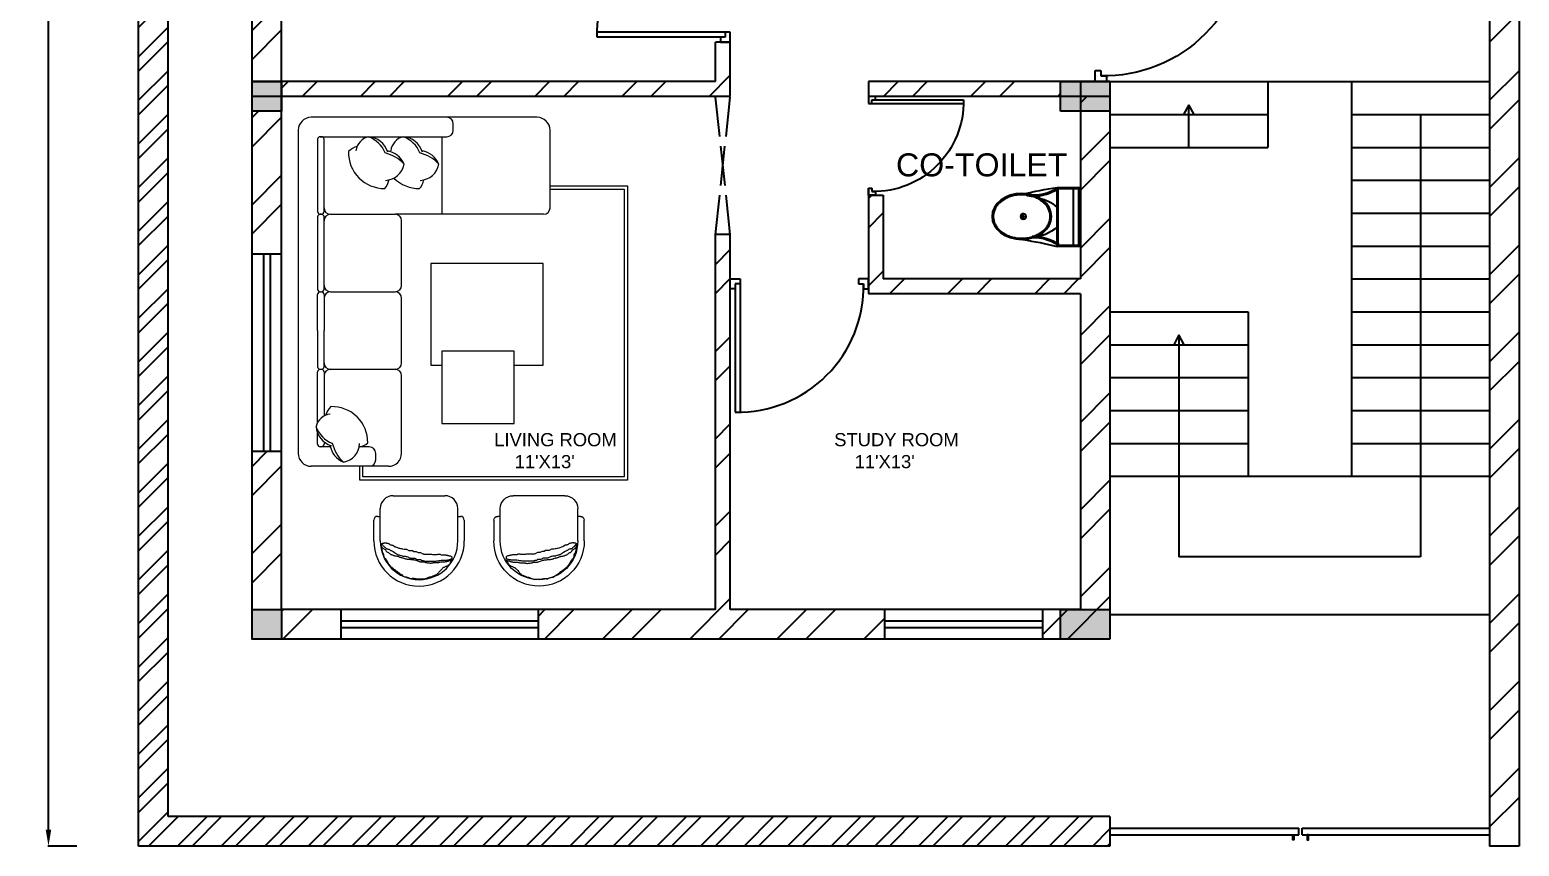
# Model space of a CAD drawing. Header units: inches. Extents: x 5616 to 6069, y 4057 to 4801.
# Drawn here: x 5616.3 to 6069.4, y 4057 to 4305.3 of the extents above; entities that cross this region are included whole.
import ezdxf

# ---------------------------------------------------------------- set-up
doc = ezdxf.new("R2010")
doc.units = ezdxf.units.IN
doc.header["$MEASUREMENT"] = 0
doc.linetypes.add('ACAD_ISO02W100', pattern=[15, 12, -3])
doc.layers.add('ceiling', color=144, linetype='Continuous', lineweight=18)
for name, color, linetype in [('column boundery', 28, 'Continuous'), ('DOOR', 3, 'Continuous'), ('ENTRANCE GATE', 190, 'Continuous'), ('OUTER WALL', 50, 'Continuous'), ('STAIR', 4, 'Continuous'), ('WINDWO', 5, 'Continuous'), ('WLL', 2, 'Continuous')]:
    doc.layers.add(name, color=color, linetype=linetype)
doc.layers.add('components', color=9, linetype='Continuous', plot=False)
doc.styles.get("Standard").update_dxf_attribs({"font": 'arial.ttf'})
doc.dimstyles.get("Standard").update_dxf_attribs({"dimtxt": 6, "dimasz": 5, "dimexe": 0.18, "dimexo": 0.0625, "dimgap": 0.09, "dimtad": 0, "dimtih": 1, "dimtoh": 1, "dimdec": 1, "dimzin": 0, "dimdsep": 46, "dimlunit": 4, "dimtxsty": 'Standard', "dimcen": 0.09, "dimadec": 0, "dimazin": 0, "dimtfac": 1, "dimtdec": 1, "dimtofl": 0, "dimtmove": 0, "dimatfit": 3, "dimfxl": 1, "dimtolj": 1, "dimtzin": 0, "dimarcsym": 0})

# ---------------------------------------------------------------- blocks, each defined once
blk = doc.blocks.new('121')
for p, q in [((72.05, 349.04), (72.05, 346.04)), ((73.55, 349.04), (72.05, 349.04)), ((73.55, 347.54), (73.55, 349.04)), ((72.05, 346.04), (75.05, 346.04)), ((75.05, 347.54), (73.55, 347.54)), ((75.05, 346.04), (75.05, 347.54))]:
    blk.add_line(p, q)
blk = doc.blocks.new('222')
for p, q in [((235.05, 347.54), (235.05, 386.54)), ((236.55, 347.54), (236.55, 386.54))]:
    blk.add_line(p, q)
blk.add_arc((235.8, 348.29), 38.26, 88.8767, 181.1233)
blk = doc.blocks.new('1.2')
at = {"layer": 'DOOR', "yscale": 0.7142857142855983, "zscale": 0.7142857142855983, "rotation": 270}
for name, p, xscale in [('121', (3458.44, 3468.09), 0.7142857142855983), ('222', (3458.44, 3246.59), -0.7142857142855983), ('121', (3458.44, 3335.16), -0.7142857142855983)]:
    blk.add_blockref(name, p, dxfattribs=dict(at, xscale=xscale))
blk = doc.blocks.new('c1')
at = {"layer": 'column boundery'}
for p, q in [((7079.07, 4706.08), (7088.07, 4706.08)), ((7079.07, 4691.08), (7079.07, 4706.08)), ((7088.07, 4706.08), (7088.07, 4691.08)), ((7088.07, 4691.08), (7079.07, 4691.08))]:
    blk.add_line(p, q, dxfattribs=at)
blk = doc.blocks.new('C2')
at = {"layer": 'column boundery'}
h = blk.add_hatch(color=8, dxfattribs=at)
h.dxf.hatch_style = 1
h.paths.add_polyline_path([(6344.25, 4565.29), (6353.25, 4565.29), (6353.25, 4574.29), (6344.25, 4574.29)])
blk.add_lwpolyline([(6344.25, 4574.29), (6353.25, 4574.29), (6353.25, 4565.29), (6344.25, 4565.29)], close=True, dxfattribs=at)
blk = doc.blocks.new('HG')
for p, q in [((34014.5, -5516.49), (34030.22, -5516.49)), ((34009.78, -5522.78), (34010.57, -5522.78)), ((34010.57, -5530.25), (34010.57, -5520.42)), ((34034.15, -5530.25), (34034.15, -5520.42)), ((34034.15, -5522.78), (34034.93, -5522.78)), ((34008.6, -5530.25), (34008.6, -5523.96)), ((34036.11, -5523.96), (34036.11, -5530.25)), ((34010.84, -5531.15), (34010.84, -5531.06)), ((34010.93, -5531.32), (34010.84, -5531.15)), ((34010.84, -5531.32), (34010.93, -5531.15)), ((34010.84, -5531.49), (34010.84, -5531.32)), ((34010.93, -5531.15), (34011.27, -5530.97)), ((34010.93, -5531.15), (34011.1, -5531.32)), ((34010.93, -5531.83), (34010.93, -5531.32)), ((34011.02, -5532.01), (34010.93, -5531.83)), ((34010.93, -5532.18), (34010.93, -5532.09)), ((34011.1, -5532.26), (34010.93, -5532.18)), ((34011.02, -5532.69), (34011.02, -5532.01)), ((34011.1, -5531.32), (34011.27, -5531.4)), ((34011.27, -5532.35), (34011.1, -5532.26)), ((34011.27, -5530.97), (34011.45, -5530.89)), ((34011.27, -5531.4), (34011.36, -5531.58)), ((34011.45, -5532.52), (34011.27, -5532.35)), ((34011.36, -5531.58), (34011.45, -5531.75)), ((34011.45, -5530.89), (34011.62, -5530.89)), ((34011.45, -5531.75), (34011.62, -5531.83)), ((34011.62, -5530.89), (34011.79, -5530.8)), ((34011.62, -5531.83), (34011.7, -5532.01)), ((34011.7, -5532.01), (34011.96, -5532.18)), ((34011.79, -5530.8), (34012.31, -5530.8)), ((34011.96, -5532.18), (34012.13, -5532.35)), ((34012.13, -5532.35), (34012.31, -5532.52)), ((34012.31, -5530.8), (34012.48, -5530.89)), ((34012.48, -5530.89), (34012.65, -5530.89)), ((34012.65, -5530.89), (34012.82, -5530.97)), ((34012.82, -5530.97), (34012.99, -5531.06)), ((34012.99, -5531.06), (34013.17, -5531.06)), ((34013.17, -5531.06), (34013.34, -5531.23)), ((34013.34, -5531.23), (34013.51, -5531.32)), ((34013.51, -5531.32), (34013.68, -5531.4)), ((34013.68, -5531.4), (34013.85, -5531.4)), ((34013.85, -5531.4), (34014.03, -5531.49)), ((34014.03, -5531.49), (34014.2, -5531.49)), ((34014.2, -5531.49), (34014.37, -5531.58)), ((34014.37, -5531.58), (34014.71, -5531.75)), ((34014.71, -5531.75), (34015.07, -5532.09)), ((34015.07, -5532.09), (34015.24, -5532.09)), ((34015.24, -5532.09), (34015.5, -5532.18)), ((34015.5, -5532.18), (34015.84, -5532.26)), ((34015.84, -5532.26), (34016.18, -5532.44)), ((34016.18, -5532.44), (34016.36, -5532.44)), ((34016.36, -5532.44), (34016.7, -5532.52)), ((34011.1, -5532.87), (34011.02, -5532.69)), ((34011.1, -5533.21), (34011.1, -5532.87)), ((34011.19, -5533.38), (34011.1, -5533.21)), ((34011.19, -5533.57), (34011.19, -5533.38)), ((34011.27, -5533.74), (34011.19, -5533.57)), ((34011.27, -5533.91), (34011.27, -5533.74)), ((34011.45, -5534), (34011.27, -5533.91)), ((34011.62, -5532.61), (34011.45, -5532.52)), ((34011.53, -5534.17), (34011.45, -5534)), ((34011.62, -5534.34), (34011.53, -5534.17)), ((34011.79, -5532.78), (34011.62, -5532.61)), ((34011.62, -5534.86), (34011.62, -5534.34)), ((34011.7, -5535.03), (34011.62, -5534.86)), ((34011.79, -5535.2), (34011.7, -5535.03)), ((34011.96, -5532.87), (34011.79, -5532.78)), ((34011.79, -5535.37), (34011.79, -5535.2)), ((34011.96, -5535.46), (34011.79, -5535.37)), ((34012.13, -5532.95), (34011.96, -5532.87)), ((34012.05, -5535.63), (34011.96, -5535.46)), ((34012.22, -5535.72), (34012.05, -5535.63)), ((34012.22, -5533.14), (34012.13, -5532.95)), ((34012.39, -5533.31), (34012.22, -5533.14)), ((34012.31, -5535.89), (34012.22, -5535.72)), ((34012.31, -5532.52), (34012.48, -5532.61)), ((34012.48, -5536.06), (34012.31, -5535.89)), ((34012.48, -5533.48), (34012.39, -5533.31)), ((34012.48, -5532.61), (34012.74, -5532.69)), ((34012.65, -5533.64), (34012.48, -5533.48)), ((34012.56, -5536.23), (34012.48, -5536.06)), ((34012.65, -5536.4), (34012.56, -5536.23)), ((34012.82, -5533.74), (34012.65, -5533.64)), ((34012.74, -5536.58), (34012.65, -5536.4)), ((34012.74, -5532.69), (34012.91, -5532.78)), ((34012.82, -5536.75), (34012.74, -5536.58)), ((34012.99, -5533.81), (34012.82, -5533.74)), ((34012.99, -5536.92), (34012.82, -5536.75)), ((34012.91, -5532.78), (34013.17, -5532.78)), ((34013.17, -5533.91), (34012.99, -5533.81)), ((34013.08, -5537.09), (34012.99, -5536.92)), ((34013.17, -5532.78), (34013.34, -5532.87)), ((34013.34, -5534.08), (34013.17, -5533.91)), ((34013.34, -5532.87), (34013.51, -5532.95)), ((34013.51, -5534.17), (34013.34, -5534.08)), ((34013.51, -5532.95), (34013.68, -5533.14)), ((34013.68, -5534.25), (34013.51, -5534.17)), ((34013.68, -5533.14), (34013.85, -5533.14)), ((34013.85, -5534.43), (34013.68, -5534.25)), ((34013.85, -5533.14), (34014.03, -5533.31)), ((34014.03, -5534.51), (34013.85, -5534.43)), ((34014.03, -5533.31), (34014.45, -5533.48)), ((34014.2, -5534.6), (34014.03, -5534.51)), ((34014.37, -5534.6), (34014.2, -5534.6)), ((34014.54, -5534.68), (34014.37, -5534.6)), ((34014.45, -5533.48), (34014.88, -5533.81)), ((34014.71, -5534.77), (34014.54, -5534.68)), ((34014.88, -5534.77), (34014.71, -5534.77)), ((34014.88, -5533.81), (34015.24, -5534)), ((34015.07, -5534.86), (34014.88, -5534.77)), ((34015.41, -5534.86), (34015.07, -5534.86)), ((34015.24, -5534), (34015.5, -5534.17)), ((34015.67, -5534.94), (34015.41, -5534.86)), ((34015.5, -5534.17), (34015.67, -5534.25)), ((34015.67, -5534.25), (34015.93, -5534.43)), ((34015.84, -5534.94), (34015.67, -5534.94)), ((34016.01, -5535.03), (34015.84, -5534.94)), ((34015.93, -5534.43), (34016.18, -5534.51)), ((34016.18, -5535.11), (34016.01, -5535.03)), ((34016.18, -5534.51), (34016.36, -5534.6)), ((34016.36, -5535.2), (34016.18, -5535.11)), ((34016.36, -5534.6), (34016.53, -5534.6)), ((34016.53, -5535.29), (34016.36, -5535.2)), ((34016.53, -5534.6), (34016.79, -5534.68)), ((34016.7, -5535.29), (34016.53, -5535.29)), ((34016.7, -5532.52), (34016.96, -5532.52)), ((34016.96, -5535.37), (34016.7, -5535.29)), ((34016.79, -5534.68), (34016.96, -5534.68)), ((34016.96, -5532.52), (34017.22, -5532.61)), ((34016.96, -5534.68), (34017.22, -5534.77)), ((34017.22, -5535.37), (34016.96, -5535.37)), ((34017.22, -5532.61), (34017.47, -5532.61)), ((34017.22, -5534.77), (34017.39, -5534.86)), ((34017.39, -5535.46), (34017.22, -5535.37)), ((34017.39, -5534.86), (34018.16, -5534.86)), ((34017.56, -5535.46), (34017.39, -5535.46)), ((34017.47, -5532.61), (34017.82, -5532.78)), ((34017.82, -5535.63), (34017.56, -5535.46)), ((34017.82, -5532.78), (34018.59, -5532.78)), ((34017.99, -5535.72), (34017.82, -5535.63)), ((34018.16, -5535.72), (34017.99, -5535.72)), ((34018.16, -5534.86), (34018.42, -5534.94)), ((34018.33, -5535.8), (34018.16, -5535.72)), ((34018.68, -5535.8), (34018.33, -5535.8)), ((34018.42, -5534.94), (34018.68, -5535.03)), ((34018.59, -5532.78), (34019.28, -5533.14)), ((34018.68, -5535.03), (34018.93, -5535.11)), ((34018.85, -5535.89), (34018.68, -5535.8)), ((34019.79, -5535.89), (34018.85, -5535.89)), ((34018.93, -5535.11), (34019.11, -5535.2)), ((34019.11, -5535.2), (34019.28, -5535.29)), ((34019.28, -5533.14), (34020.41, -5533.14)), ((34019.28, -5535.29), (34019.54, -5535.37)), ((34019.54, -5535.37), (34019.71, -5535.46)), ((34019.71, -5535.46), (34019.88, -5535.54)), ((34019.97, -5535.97), (34019.79, -5535.89)), ((34019.88, -5535.54), (34021.09, -5535.54)), ((34020.75, -5535.97), (34019.97, -5535.97)), ((34020.41, -5533.14), (34020.75, -5533.48)), ((34020.75, -5533.48), (34021.44, -5533.48)), ((34020.92, -5536.06), (34020.75, -5535.97)), ((34021.09, -5536.06), (34020.92, -5536.06)), ((34021.09, -5535.54), (34021.78, -5535.89)), ((34021.27, -5536.15), (34021.09, -5536.06)), ((34021.44, -5536.23), (34021.27, -5536.15)), ((34021.44, -5533.48), (34022.12, -5533.81)), ((34021.95, -5536.4), (34021.44, -5536.23)), ((34021.78, -5535.89), (34022.81, -5535.89)), ((34022.3, -5536.49), (34021.95, -5536.4)), ((34022.12, -5533.81), (34022.81, -5533.81)), ((34022.47, -5536.58), (34022.3, -5536.49)), ((34022.64, -5536.58), (34022.47, -5536.58)), ((34022.81, -5536.66), (34022.64, -5536.58)), ((34022.81, -5533.81), (34023.5, -5534.17)), ((34022.81, -5535.89), (34023.16, -5536.23)), ((34023.24, -5536.66), (34022.81, -5536.66)), ((34023.16, -5536.23), (34023.59, -5536.23)), ((34023.41, -5536.75), (34023.24, -5536.66)), ((34023.93, -5536.75), (34023.41, -5536.75)), ((34023.5, -5534.17), (34023.67, -5534.17)), ((34023.59, -5536.23), (34023.76, -5536.32)), ((34023.67, -5534.17), (34023.84, -5534.25)), ((34023.76, -5536.32), (34023.93, -5536.32)), ((34023.84, -5534.25), (34026.16, -5534.25)), ((34023.93, -5536.32), (34024.1, -5536.4)), ((34024.19, -5536.83), (34023.93, -5536.75)), ((34024.1, -5536.4), (34027.46, -5536.4)), ((34024.45, -5536.92), (34024.19, -5536.83)), ((34024.79, -5536.92), (34024.45, -5536.92)), ((34025.05, -5537.01), (34024.79, -5536.92)), ((34025.56, -5537.01), (34025.05, -5537.01)), ((34025.82, -5537.09), (34025.56, -5537.01)), ((34026.16, -5537.01), (34025.99, -5537.09)), ((34026.16, -5534.25), (34026.43, -5534.34)), ((34026.52, -5537.01), (34026.16, -5537.01)), ((34026.43, -5534.34), (34027.89, -5534.34)), ((34026.69, -5536.92), (34026.52, -5537.01)), ((34028.24, -5536.92), (34026.69, -5536.92)), ((34027.46, -5536.4), (34027.81, -5536.32)), ((34027.81, -5536.32), (34028.32, -5536.32)), ((34027.89, -5534.34), (34028.07, -5534.25)), ((34028.07, -5534.25), (34028.75, -5534.25)), ((34028.41, -5536.83), (34028.24, -5536.92)), ((34028.32, -5536.32), (34028.49, -5536.23)), ((34028.58, -5536.83), (34028.41, -5536.83)), ((34028.49, -5536.23), (34028.67, -5536.23)), ((34028.84, -5536.75), (34028.58, -5536.83)), ((34028.67, -5536.23), (34029.1, -5536.15)), ((34028.75, -5534.25), (34028.92, -5534.34)), ((34029.87, -5536.75), (34028.84, -5536.75)), ((34028.92, -5534.34), (34029.1, -5534.43)), ((34029.1, -5534.43), (34029.27, -5534.43)), ((34029.1, -5536.15), (34029.78, -5536.15)), ((34029.27, -5534.43), (34029.44, -5534.51)), ((34029.44, -5534.51), (34030.47, -5534.51)), ((34029.78, -5536.15), (34030.04, -5536.06)), ((34030.04, -5536.66), (34029.87, -5536.75)), ((34030.04, -5536.06), (34030.9, -5536.06)), ((34030.21, -5536.66), (34030.04, -5536.66)), ((34030.39, -5536.58), (34030.21, -5536.66)), ((34030.73, -5536.58), (34030.39, -5536.58)), ((34030.47, -5534.51), (34030.64, -5534.6)), ((34030.64, -5534.6), (34030.99, -5534.6)), ((34030.9, -5536.49), (34030.73, -5536.58)), ((34030.9, -5536.06), (34031.07, -5535.97)), ((34031.16, -5536.49), (34030.9, -5536.49)), ((34030.99, -5534.6), (34031.16, -5534.68)), ((34031.07, -5535.97), (34031.42, -5535.97)), ((34031.16, -5534.68), (34031.33, -5534.68)), ((34031.33, -5536.4), (34031.16, -5536.49)), ((34031.33, -5534.68), (34031.5, -5534.77)), ((34031.5, -5536.32), (34031.33, -5536.4)), ((34031.42, -5535.97), (34031.59, -5535.89)), ((34031.5, -5534.77), (34031.86, -5534.77)), ((34031.86, -5536.32), (34031.5, -5536.32)), ((34031.59, -5535.89), (34031.76, -5535.89)), ((34031.76, -5535.89), (34031.93, -5535.8)), ((34031.86, -5534.77), (34032.03, -5534.86)), ((34032.03, -5536.23), (34031.86, -5536.32)), ((34031.93, -5536.75), (34031.86, -5536.92)), ((34031.86, -5536.92), (34031.86, -5537.09)), ((34031.93, -5535.8), (34032.11, -5535.72)), ((34032.03, -5536.58), (34031.93, -5536.75)), ((34032.03, -5534.86), (34032.2, -5535.03)), ((34032.2, -5536.15), (34032.03, -5536.23)), ((34032.2, -5536.32), (34032.03, -5536.58)), ((34032.11, -5535.72), (34032.29, -5535.63)), ((34032.2, -5535.03), (34032.37, -5535.11)), ((34032.37, -5536.15), (34032.2, -5536.15)), ((34032.29, -5536.15), (34032.2, -5536.32)), ((34032.29, -5535.63), (34032.37, -5535.63)), ((34032.37, -5535.97), (34032.29, -5536.15)), ((34032.37, -5535.11), (34032.37, -5535.63)), ((34032.37, -5535.63), (34032.46, -5535.8)), ((34032.46, -5535.8), (34032.37, -5535.97)), ((34013.17, -5537.27), (34013.08, -5537.09)), ((34013.25, -5537.44), (34013.17, -5537.27)), ((34013.42, -5537.61), (34013.25, -5537.44)), ((34013.6, -5537.78), (34013.42, -5537.61)), ((34013.68, -5537.95), (34013.6, -5537.78)), ((34013.77, -5538.13), (34013.68, -5537.95)), ((34013.94, -5538.21), (34013.77, -5538.13)), ((34014.03, -5538.38), (34013.94, -5538.21)), ((34014.2, -5538.38), (34014.03, -5538.38)), ((34014.28, -5538.56), (34014.2, -5538.38)), ((34014.45, -5538.64), (34014.28, -5538.56)), ((34014.63, -5538.73), (34014.45, -5538.64)), ((34014.8, -5538.9), (34014.63, -5538.73)), ((34014.97, -5538.99), (34014.8, -5538.9)), ((34015.07, -5539.16), (34014.97, -5538.99)), ((34015.24, -5539.16), (34015.07, -5539.16)), ((34015.31, -5539.33), (34015.24, -5539.16)), ((34015.5, -5539.42), (34015.31, -5539.33)), ((34015.67, -5539.5), (34015.5, -5539.42)), ((34015.75, -5539.67), (34015.67, -5539.5)), ((34015.93, -5539.67), (34015.75, -5539.67)), ((34015.93, -5539.85), (34015.93, -5539.67)), ((34016.1, -5539.93), (34015.93, -5539.85)), ((34016.18, -5540.1), (34016.1, -5539.93)), ((34016.36, -5540.1), (34016.18, -5540.1)), ((34016.53, -5540.28), (34016.36, -5540.1)), ((34016.7, -5540.36), (34016.53, -5540.28)), ((34016.87, -5540.45), (34016.7, -5540.36)), ((34017.04, -5540.53), (34016.87, -5540.45)), ((34017.22, -5540.62), (34017.04, -5540.53)), ((34017.39, -5540.71), (34017.22, -5540.62)), ((34017.47, -5540.88), (34017.39, -5540.71)), ((34017.65, -5541.05), (34017.47, -5540.88)), ((34017.82, -5541.14), (34017.65, -5541.05)), ((34017.99, -5541.22), (34017.82, -5541.14)), ((34018.16, -5541.31), (34017.99, -5541.22)), ((34018.5, -5541.31), (34018.16, -5541.31)), ((34018.68, -5541.39), (34018.5, -5541.31)), ((34018.85, -5541.39), (34018.68, -5541.39)), ((34019.02, -5541.48), (34018.85, -5541.39)), ((34019.19, -5541.48), (34019.02, -5541.48)), ((34019.36, -5541.57), (34019.19, -5541.48)), ((34019.54, -5541.65), (34019.36, -5541.57)), ((34024.87, -5541.57), (34024.7, -5541.65)), ((34025.05, -5541.48), (34024.87, -5541.57)), ((34025.22, -5541.39), (34025.05, -5541.48)), ((34025.39, -5541.39), (34025.22, -5541.39)), ((34025.56, -5541.31), (34025.39, -5541.39)), ((34025.73, -5541.31), (34025.56, -5541.31)), ((34025.99, -5541.22), (34025.73, -5541.31)), ((34025.99, -5537.09), (34025.82, -5537.09)), ((34026.16, -5541.14), (34025.99, -5541.22)), ((34026.35, -5541.05), (34026.16, -5541.14)), ((34026.52, -5540.96), (34026.35, -5541.05)), ((34026.69, -5540.96), (34026.52, -5540.96)), ((34026.86, -5540.88), (34026.69, -5540.96)), ((34027.03, -5540.79), (34026.86, -5540.88)), ((34027.29, -5540.71), (34027.03, -5540.79)), ((34027.46, -5540.62), (34027.29, -5540.71)), ((34027.64, -5540.53), (34027.46, -5540.62)), ((34027.81, -5540.45), (34027.64, -5540.53)), ((34027.89, -5540.28), (34027.81, -5540.45)), ((34028.07, -5540.19), (34027.89, -5540.28)), ((34028.15, -5540.02), (34028.07, -5540.19)), ((34028.32, -5539.93), (34028.15, -5540.02)), ((34028.41, -5539.76), (34028.32, -5539.93)), ((34028.58, -5539.59), (34028.41, -5539.76)), ((34028.84, -5539.24), (34028.58, -5539.59)), ((34029.35, -5538.73), (34028.84, -5539.24)), ((34029.53, -5538.64), (34029.35, -5538.73)), ((34029.61, -5538.47), (34029.53, -5538.64)), ((34029.78, -5538.38), (34029.61, -5538.47)), ((34029.96, -5538.3), (34029.78, -5538.38)), ((34030.13, -5538.21), (34029.96, -5538.3)), ((34030.3, -5538.13), (34030.13, -5538.21)), ((34030.47, -5538.04), (34030.3, -5538.13)), ((34030.73, -5537.95), (34030.47, -5538.04)), ((34030.9, -5537.95), (34030.73, -5537.95)), ((34031.07, -5537.87), (34030.9, -5537.95)), ((34031.16, -5537.7), (34031.07, -5537.87)), ((34031.33, -5537.61), (34031.16, -5537.7)), ((34031.5, -5537.44), (34031.33, -5537.61)), ((34031.69, -5537.35), (34031.5, -5537.44)), ((34031.86, -5537.09), (34031.69, -5537.18)), ((34031.69, -5537.18), (34031.69, -5537.35)), ((34019.71, -5541.74), (34019.54, -5541.65)), ((34020.05, -5541.74), (34019.71, -5541.74)), ((34020.22, -5541.65), (34020.05, -5541.74)), ((34020.92, -5541.65), (34020.22, -5541.65)), ((34021.09, -5541.74), (34020.92, -5541.65)), ((34021.44, -5541.74), (34021.09, -5541.74)), ((34021.61, -5541.83), (34021.44, -5541.74)), ((34022.3, -5541.83), (34021.61, -5541.83)), ((34022.47, -5541.91), (34022.3, -5541.83)), ((34022.81, -5541.91), (34022.47, -5541.91)), ((34022.98, -5541.83), (34022.81, -5541.91)), ((34024.02, -5541.83), (34022.98, -5541.83)), ((34024.19, -5541.74), (34024.02, -5541.83)), ((34024.36, -5541.74), (34024.19, -5541.74)), ((34024.53, -5541.65), (34024.36, -5541.74)), ((34024.7, -5541.65), (34024.53, -5541.65))]:
    blk.add_line(p, q)
for centre, radius, start, end in [((34014.5, -5520.42), 3.93, 90, 180), ((34030.22, -5520.42), 3.93, 0, 90), ((34009.78, -5523.96), 1.18, 90, 180), ((34034.93, -5523.96), 1.18, 0, 90), ((34022.36, -5530.25), 13.76, 180, 0), ((34022.36, -5530.25), 11.79, 180, 360)]:
    blk.add_arc(centre, radius, start, end)
blk = doc.blocks.new('*D72')
at = {"color": 0, "lineweight": -2, "transparency": 16777216}
for p, q in [((5629.67, 4777.01), (5621.82, 4777.01)), ((5622, 4772.01), (5622, 4420.16)), ((5622, 4062.01), (5622, 4413.86)), ((5630.67, 4057.01), (5621.82, 4057.01))]:
    blk.add_line(p, q, dxfattribs=at)
at = {"color": 0, "transparency": 16777216}
for points in [[(5621.16, 4772.01), (5622.83, 4772.01), (5622, 4777.01)], [(5621.16, 4062.01), (5622.83, 4062.01), (5622, 4057.01)]]:
    blk.add_solid(points, dxfattribs=at)
at = {"layer": 'Defpoints', "color": 0, "transparency": 16777216}
for p in [(5629.74, 4777.01), (5622, 4057.01), (5630.73, 4057.01)]:
    blk.add_point(p, dxfattribs=at)
at = {"color": 0, "transparency": 16777216, "insert": (5622, 4417.01), "char_height": 6, "attachment_point": 5}
blk.add_mtext("\\A1;60'", dxfattribs=at)
blk = doc.blocks.new('A$C31115884')
for p, q in [((283, 498), (223, 498)), ((258, 466), (258, 523)), ((0, 200), (0, 0)), ((520, 200), (0, 200)), ((10, 190), (10, 10)), ((510, 190), (10, 190)), ((510, 10), (510, 190)), ((520, 0), (520, 200)), ((510, 54), (0, 54)), ((10, 10), (510, 10)), ((0, 0), (520, 0))]:
    blk.add_line(p, q)
blk.add_circle((256, 496), 23.6)
for centre, radius, start, end in [((2778, -205), 2807, 165.4549, 171.7133), ((-295, 403), 365, 324.2091, 9.3499), ((-295, 403), 375, 324.2091, 9.3499), ((139, 406), 293, 315.8436, 2.6563), ((806, 403), 375, 179.2036, 215.7909), ((806, 403), 365, 170.6501, 215.7909), ((3237, 905), 2807, 188.2867, 194.5451), ((384, 406), 293, 190.2774, 224.1564)]:
    blk.add_arc(centre, radius, start, end)
blk.add_ellipse((256, 510), major_axis=(0, -261), ratio=0.772727)
blk.add_open_spline([(256, 259), (263, 259), (270, 260), (288, 262), (299, 265), (320, 273), (330, 278), (350, 291), (360, 299), (378, 316), (386, 326), (402, 347), (409, 358), (421, 383), (427, 395), (436, 422), (440, 436), (445, 465), (447, 480), (448, 509), (448, 524), (445, 553), (443, 568), (436, 596), (432, 610), (422, 636), (416, 649), (402, 672), (395, 683), (379, 703), (370, 712), (351, 728), (341, 735), (321, 746), (310, 751), (289, 757), (278, 759), (256, 761), (245, 761), (223, 757), (212, 754), (191, 746), (181, 741), (161, 728), (151, 720), (133, 703), (125, 693), (110, 672), (103, 660), (90, 636), (85, 623), (76, 596), (72, 582), (67, 553), (66, 538), (64, 509), (65, 494), (68, 465), (70, 450), (77, 422), (81, 408), (91, 382), (97, 370), (111, 346), (118, 335), (135, 316), (144, 307), (162, 291), (172, 284), (193, 273), (203, 269), (225, 262), (236, 260), (250, 259), (253, 259), (256, 259)], degree=3, knots=[0, 0, 0, 0, 0.110105, 0.110105, 0.285049, 0.285049, 0.459994, 0.459994, 0.634938, 0.634938, 0.809882, 0.809882, 0.984827, 0.984827, 1.159771, 1.159771, 1.334715, 1.334715, 1.50966, 1.50966, 1.684604, 1.684604, 1.859549, 1.859549, 2.034493, 2.034493, 2.209437, 2.209437, 2.384382, 2.384382, 2.559326, 2.559326, 2.73427, 2.73427, 2.909215, 2.909215, 3.084159, 3.084159, 3.259103, 3.259103, 3.434048, 3.434048, 3.608992, 3.608992, 3.783936, 3.783936, 3.958881, 3.958881, 4.133825, 4.133825, 4.30877, 4.30877, 4.483714, 4.483714, 4.658658, 4.658658, 4.833603, 4.833603, 5.008547, 5.008547, 5.183491, 5.183491, 5.358436, 5.358436, 5.53338, 5.53338, 5.708324, 5.708324, 5.883269, 5.883269, 6.058213, 6.058213, 6.233158, 6.233158, 6.283185, 6.283185, 6.283185, 6.283185])

msp = doc.modelspace()

# ---------------------------------------------------------------- hatches: boundary and pattern name
h = msp.add_hatch()
h.set_pattern_fill('ANSI32', color=25, scale=25)
h.paths.add_polyline_path([(5658.43, 4768.01), (6060.43, 4768.01), (6060.43, 4711.01), (6069.43, 4711.01), (6069.43, 4777.01), (5649.43, 4777.01), (5649.43, 4057.01), (5944.93, 4057.01), (5944.93, 4066.01), (5658.43, 4066.01)])
h.paths.add_polyline_path([(6069.43, 4337.51), (6060.43, 4337.51), (6060.43, 4057.01), (6069.43, 4057.01)], flags=0)
h = msp.add_hatch()
h.set_pattern_fill('ANSI32', color=25, scale=50)
h.paths.add_polyline_path([(5876.36, 4129.01), (5829.43, 4129.01), (5829.43, 4243.01), (5824.93, 4243.01), (5824.93, 4129.01), (5770.93, 4129.01), (5770.93, 4120.01), (5824.93, 4120.01), (5829.43, 4120.01), (5876.36, 4120.01)])
h.paths.add_polyline_path([(5710.93, 4129.01), (5692.93, 4129.01), (5692.93, 4120.01), (5710.93, 4120.01)])
h.paths.add_polyline_path([(5692.93, 4177.01), (5683.93, 4177.01), (5683.93, 4129.01), (5692.93, 4129.01)])
h.paths.add_polyline_path([(5944.93, 4285.01), (5935.93, 4285.01), (5935.93, 4229.51), (5875.93, 4229.51), (5875.93, 4255.01), (5871.43, 4255.01), (5871.43, 4225.01), (5935.93, 4225.01), (5935.93, 4129.01), (5924.36, 4129.01), (5924.36, 4120.01), (5944.93, 4120.01)])
h.paths.add_polyline_path([(6069.43, 4337.51), (6060.43, 4337.51), (6060.43, 4057.01), (6069.43, 4057.01)])
h.paths.add_polyline_path([(5692.93, 4541.51), (5683.93, 4541.51), (5683.93, 4512.16), (5692.93, 4512.16)])
h.paths.add_polyline_path([(5692.93, 4576.01), (5683.93, 4576.01), (5683.93, 4550.51), (5692.93, 4550.51)])
h.paths.add_polyline_path([(5794.93, 4544.51), (5794.93, 4546.01), (5692.93, 4546.01), (5692.93, 4541.51), (5794.93, 4541.51)])
h.paths.add_polyline_path([(5901.43, 4546.01), (5841.43, 4546.01), (5841.43, 4589.51), (5836.93, 4589.51), (5836.93, 4541.51), (5901.43, 4541.51)], flags=17)
h.paths.add_polyline_path([(5916.43, 4666.01), (5911.93, 4666.01), (5911.93, 4628.51), (5841.43, 4628.51), (5841.43, 4702.01), (5916.43, 4702.01), (5916.43, 4711.01), (5836.93, 4711.01), (5836.93, 4619.51), (5839.07, 4619.51), (5911.93, 4619.51), (5911.93, 4546.01), (5901.43, 4546.01), (5901.43, 4541.51), (5916.43, 4541.51)])
h.paths.add_polyline_path([(5944.93, 4445.51), (5940.43, 4445.51), (5940.43, 4414.01), (5944.93, 4414.01)])
h.paths.add_polyline_path([(6060.43, 4454.51), (6000.47, 4454.51), (6000.47, 4468.01), (5995.97, 4468.01), (5995.97, 4454.51), (5949.43, 4454.51), (5949.43, 4450.01), (5950.85, 4450.01), (5950.85, 4450.07), (5986.85, 4450.07), (6060.43, 4450.02)])
h.paths.add_polyline_path([(6060.43, 4342.01), (5949.43, 4342.01), (5949.43, 4337.51), (6060.43, 4337.51)])
h.paths.add_polyline_path([(5944.93, 4378.01), (5940.43, 4378.01), (5940.43, 4346.51), (5944.93, 4346.51)])
h.paths.add_polyline_path([(6069.43, 4445.51), (6060.43, 4445.51), (6060.43, 4346.51), (6069.43, 4346.51)])
h.paths.add_polyline_path([(5692.93, 4702.01), (5683.93, 4702.01), (5683.93, 4672.01), (5692.93, 4672.01)])
h.paths.add_polyline_path([(5692.93, 4452.16), (5683.93, 4452.16), (5683.93, 4426.01), (5692.93, 4426.01)])
h.paths.add_polyline_path([(5820.43, 4426.01), (5692.93, 4426.01), (5692.93, 4421.51), (5820.43, 4421.51)])
h.paths.add_polyline_path([(5829.43, 4417.01), (5824.93, 4417.01), (5824.93, 4343.51), (5829.43, 4343.51)])
h.paths.add_polyline_path([(5692.93, 4417.01), (5683.93, 4417.01), (5683.93, 4385.51), (5692.93, 4385.51)])
h.paths.add_polyline_path([(5692.93, 4325.51), (5683.93, 4325.51), (5683.93, 4289.51), (5692.93, 4289.51)])
h.paths.add_polyline_path([(5692.93, 4280.51), (5683.93, 4280.51), (5683.93, 4237.01), (5692.93, 4237.01)])
h.paths.add_polyline_path([(6049.93, 4711.01), (6049.93, 4702.01), (6060.43, 4702.01), (6060.43, 4711.01)])
h.paths.add_polyline_path([(5977.93, 4702.01), (5977.93, 4711.01), (5958.43, 4711.01), (5958.43, 4702.01)])
h.paths.add_polyline_path([(5779.93, 4711.01), (5779.93, 4702.01), (5794.93, 4702.01), (5794.93, 4705.01), (5794.93, 4711.01)])
h.paths.add_polyline_path([(5707.93, 4702.01), (5707.93, 4711.01), (5692.93, 4711.01), (5692.93, 4702.01)])
h = msp.add_hatch()
h.set_pattern_fill('ANSI32', color=25, scale=50)
h.paths.add_polyline_path([(5929.93, 4289.51), (5871.43, 4289.51), (5871.43, 4285.01), (5873.57, 4285.01), (5929.93, 4285.01)])
h.paths.add_polyline_path([(5829.43, 4301.51), (5824.93, 4301.51), (5824.93, 4289.51), (5692.93, 4289.51), (5692.93, 4285.01), (5829.43, 4285.01)])
at = {"layer": 'column boundery'}
h = msp.add_hatch(color=8, dxfattribs=at)
h.dxf.hatch_style = 1
h.paths.add_polyline_path([(5944.93, 4289.51), (5929.93, 4289.51), (5929.93, 4280.51), (5944.93, 4280.51)])
h = msp.add_hatch(color=8, dxfattribs=at)
h.dxf.hatch_style = 1
h.paths.add_polyline_path([(5944.93, 4129.01), (5929.93, 4129.01), (5929.93, 4120.01), (5944.93, 4120.01)])

# ---------------------------------------------------------------- linework, layer by layer
at = {"layer": 'ceiling'}
for p, q in [((5770.65, 4278.65), (5701.91, 4278.65)), ((5697.98, 4274.72), (5697.98, 4176.47)), ((5745.14, 4274.72), (5745.14, 4276.69)), ((5774.58, 4251.14), (5774.58, 4274.72)), ((5703.88, 4271.97), (5703.88, 4249.97)), ((5704.66, 4272.76), (5743.18, 4272.76)), ((5705.05, 4272.76), (5704.66, 4272.76)), ((5705.84, 4251.14), (5705.84, 4271.97)), ((5740.13, 4272.76), (5743.18, 4272.76)), ((5741.65, 4272.76), (5741.65, 4249.18)), ((5739.97, 4265.79), (5739.97, 4265.2)), ((5774.58, 4257.85), (5798.18, 4257.85)), ((5774.58, 4256.85), (5797.18, 4256.85)), ((5797.18, 4256.85), (5797.18, 4169.35)), ((5798.18, 4257.85), (5798.18, 4168.35)), ((5705.84, 4249.97), (5705.84, 4252.79)), ((5703.88, 4248.39), (5703.88, 4226.39)), ((5705.05, 4249.18), (5704.66, 4249.18)), ((5704.66, 4249.18), (5705.05, 4249.18)), ((5705.84, 4226.39), (5705.84, 4248.39)), ((5707.81, 4249.18), (5727.46, 4249.18)), ((5772.62, 4249.18), (5727.46, 4249.18)), ((5729.42, 4227.56), (5729.42, 4247.21)), ((5729.42, 4229.61), (5729.42, 4231.39)), ((5703.88, 4213.81), (5703.88, 4224.81)), ((5704.66, 4225.6), (5705.05, 4225.6)), ((5704.66, 4225.6), (5705.05, 4225.6)), ((5705.84, 4224.81), (5705.84, 4213.81)), ((5707.81, 4225.6), (5727.46, 4225.6)), ((5729.42, 4203.98), (5729.42, 4223.63)), ((5703.88, 4213.81), (5703.88, 4202.81)), ((5705.84, 4202.81), (5705.84, 4213.81)), ((5729.42, 4206.03), (5729.42, 4207.81)), ((5703.88, 4185.84), (5703.88, 4201.23)), ((5704.66, 4202.02), (5705.05, 4202.02)), ((5704.66, 4202.02), (5705.05, 4202.02)), ((5705.84, 4201.23), (5705.84, 4187.82)), ((5707.81, 4202.02), (5727.46, 4202.02)), ((5729.42, 4176.47), (5729.42, 4200.05)), ((5703.88, 4179.23), (5703.88, 4182.57)), ((5705.05, 4178.44), (5704.66, 4178.44)), ((5707.74, 4178.44), (5705.05, 4178.44)), ((5705.84, 4179.94), (5705.84, 4179.23)), ((5719.6, 4178.44), (5716.55, 4178.44)), ((5721.56, 4174.51), (5721.56, 4176.47)), ((5725.49, 4172.54), (5701.91, 4172.54)), ((5716.68, 4168.35), (5716.68, 4172.54)), ((5717.68, 4169.35), (5717.68, 4172.54)), ((5797.18, 4169.35), (5717.68, 4169.35)), ((5798.18, 4168.35), (5716.68, 4168.35))]:
    msp.add_line(p, q, dxfattribs=at)
msp.add_lwpolyline([(5763.68, 4203.3), (5772.48, 4203.3), (5772.48, 4234.23), (5738.37, 4234.23), (5738.37, 4203.3), (5741.68, 4203.3)], dxfattribs=at)
msp.add_lwpolyline([(5763.68, 4185.5), (5763.68, 4207.5), (5741.68, 4207.5), (5741.68, 4185.5)], close=True, dxfattribs=at)
for centre, radius, start, end in [((5701.91, 4274.72), 3.93, 90, 180), ((5743.18, 4276.69), 1.96, 0, 90), ((5770.65, 4274.72), 3.93, 0, 90), ((5743.18, 4274.72), 1.97, 270, 0), ((5704.66, 4271.97), 0.786, 90, 180), ((5705.05, 4271.97), 0.786, 0, 90), ((5717.73, 4263.72), 6.36, 106.7793, 134.4945), ((5720.6, 4267.79), 5.12, 104.1064, 172.232), ((5718.82, 4266.09), 6.69, 17.2714, 85.4668), ((5716.35, 4264.62), 8.68, 21.5683, 69.7406), ((5723.78, 4261.68), 6.95, 23.3152, 79.3613), ((5731.19, 4267.79), 5.12, 104.1064, 172.232), ((5729.41, 4266.09), 6.69, 17.2714, 85.4668), ((5726.93, 4264.62), 8.68, 21.5683, 69.7406), ((5734.36, 4261.68), 6.95, 23.3152, 79.3613), ((5724.2, 4267.93), 10.93, 178.285, 270.5789), ((5721.7, 4256.61), 11.52, 42.7368, 76.3508), ((5724.32, 4265.4), 5.92, 272.0672, 350.6072), ((5732.29, 4256.61), 11.52, 42.7368, 76.3508), ((5734.9, 4265.4), 5.92, 272.0672, 350.6072), ((5721.1, 4260.08), 4.45, 316.1116, 353.7097), ((5734.78, 4267.93), 10.93, 225.2883, 270.5789), ((5731.69, 4260.08), 4.45, 316.1116, 353.7097), ((5707.81, 4251.14), 1.97, 180, 270), ((5772.62, 4251.14), 1.97, 270, 0), ((5704.66, 4249.97), 0.786, 180, 270), ((5704.66, 4248.39), 0.786, 90, 180), ((5705.05, 4249.97), 0.786, 270, 0), ((5705.05, 4248.39), 0.786, 0, 90), ((5707.81, 4247.21), 1.97, 90, 180), ((5727.46, 4247.21), 1.97, 0, 90), ((5707.81, 4227.56), 1.97, 180, 270), ((5727.46, 4227.56), 1.97, 270, 0), ((5704.66, 4226.39), 0.786, 180, 270), ((5704.66, 4224.81), 0.786, 90, 180), ((5705.05, 4226.39), 0.786, 270, 0), ((5705.05, 4224.81), 0.786, 0, 90), ((5707.81, 4223.63), 1.97, 90, 180), ((5727.46, 4223.63), 1.97, 0, 90), ((5704.66, 4202.81), 0.786, 180, 270), ((5704.66, 4201.23), 0.786, 90, 180), ((5705.05, 4202.81), 0.786, 270, 0), ((5705.05, 4201.23), 0.786, 0, 90), ((5707.81, 4203.98), 1.97, 180, 270), ((5707.81, 4200.05), 1.97, 90, 180), ((5727.46, 4203.98), 1.97, 270, 0), ((5727.46, 4200.05), 1.97, 0, 90), ((5708.36, 4183.36), 5.12, 97.768, 165.8936), ((5712.42, 4186.23), 6.36, 135.5055, 163.2207), ((5708.22, 4179.76), 10.93, 359.4211, 91.715), ((5711.53, 4187.61), 8.68, 200.2594, 248.4317), ((5710.06, 4185.14), 6.69, 184.5332, 252.7286), ((5704.66, 4179.23), 0.786, 180, 270), ((5705.05, 4179.23), 0.786, 270, 0), ((5714.47, 4180.18), 6.95, 190.6387, 246.6848), ((5719.54, 4182.26), 11.52, 193.6492, 227.2632), ((5710.75, 4179.64), 5.92, 279.3928, 357.9328), ((5716.06, 4182.86), 4.45, 276.2903, 313.8884), ((5719.6, 4176.47), 1.97, 0, 90), ((5701.91, 4176.47), 3.93, 180, 270), ((5719.6, 4174.51), 1.97, 270, 0), ((5725.49, 4176.47), 3.93, 270, 0)]:
    msp.add_arc(centre, radius, start, end, dxfattribs=at)
at = {"layer": 'ENTRANCE GATE'}
for p, q in [((5944.93, 4062.51), (6002.41, 4062.51)), ((5944.93, 4060.51), (6002.41, 4060.51)), ((6002.41, 4060.51), (6002.41, 4062.51)), ((6003.41, 4060.51), (6003.41, 4062.51)), ((6003.41, 4062.51), (6060.43, 4062.51)), ((6003.41, 4060.51), (6060.43, 4060.51))]:
    msp.add_line(p, q, dxfattribs=at)
for points in [[(6000.51, 4060.51), (6000.9, 4060.51), (6000.9, 4058.94), (6000.51, 4058.94)], [(6005.32, 4060.51), (6004.93, 4060.51), (6004.93, 4058.94), (6005.32, 4058.94)]]:
    msp.add_lwpolyline(points, close=True, dxfattribs=at)
at = {"layer": 'STAIR'}
for p, q in [((5992.93, 4289.51), (5992.93, 4269.51)), ((6018.43, 4289.51), (6018.43, 4169.51)), ((5968.93, 4269.51), (5968.93, 4282.46)), ((5944.93, 4279.51), (5992.93, 4279.51)), ((5944.93, 4279.51), (5992.93, 4279.51)), ((6018.43, 4279.51), (6060.43, 4279.51)), ((6039.43, 4279.51), (6039.43, 4144.99)), ((5944.93, 4269.51), (5992.93, 4269.51)), ((5944.93, 4269.51), (5992.93, 4269.51)), ((6018.43, 4269.51), (6060.43, 4269.51)), ((6018.43, 4259.51), (6060.43, 4259.51)), ((6018.43, 4249.51), (6060.43, 4249.51)), ((6018.43, 4239.51), (6060.43, 4239.51)), ((6018.43, 4229.51), (6060.43, 4229.51)), ((5944.93, 4219.51), (5986.93, 4219.51)), ((5986.93, 4219.51), (5986.93, 4169.51)), ((6018.43, 4219.51), (6060.43, 4219.51)), ((5944.93, 4209.51), (5986.93, 4209.51)), ((5965.93, 4212.46), (5965.93, 4144.99)), ((6018.43, 4209.51), (6060.43, 4209.51)), ((5944.93, 4199.51), (5986.93, 4199.51)), ((6018.43, 4199.51), (6060.43, 4199.51)), ((5944.93, 4189.51), (5986.93, 4189.51)), ((6018.43, 4189.51), (6060.43, 4189.51)), ((5944.93, 4179.51), (5986.93, 4179.51)), ((6018.43, 4179.51), (6060.43, 4179.51)), ((5944.93, 4169.51), (6060.43, 4169.51)), ((6039.43, 4144.99), (5965.93, 4144.99)), ((5944.93, 4127.51), (6060.43, 4127.51))]:
    msp.add_line(p, q, dxfattribs=at)
for points in [[(5968.93, 4282.46), (5967.31, 4279.51), (5970.55, 4279.51), (5968.93, 4282.46)], [(5965.93, 4212.46), (5964.31, 4209.51), (5967.55, 4209.51), (5965.93, 4212.46)]]:
    msp.add_lwpolyline(points, dxfattribs=at)
at = {"layer": 'WINDWO'}
for p, q in [((6039.43, 4279.51), (6039.43, 4253.92)), ((5692.93, 4237.01), (5683.93, 4237.01)), ((5687.43, 4237.01), (5687.43, 4177.01)), ((5689.43, 4237.01), (5689.43, 4177.01)), ((5692.93, 4177.01), (5683.93, 4177.01)), ((5710.93, 4129.01), (5710.93, 4120.01)), ((5770.93, 4129.01), (5770.93, 4120.01)), ((5876.36, 4129.01), (5876.36, 4120.01)), ((5924.36, 4129.01), (5924.36, 4120.01)), ((5710.93, 4125.51), (5770.93, 4125.51)), ((5710.93, 4123.51), (5770.93, 4123.51)), ((5876.36, 4125.51), (5924.36, 4125.51)), ((5876.36, 4123.51), (5924.36, 4123.51))]:
    msp.add_line(p, q, dxfattribs=at)
at = {"layer": 'WLL'}
for p, q in [((5649.43, 4057.01), (5649.43, 4777.01)), ((6069.43, 4777.01), (6069.43, 4057.01)), ((5658.43, 4066.01), (5658.43, 4768.01)), ((6060.43, 4768.01), (6060.43, 4057.01)), ((5683.93, 4120.01), (5683.93, 4711.01)), ((5692.93, 4129.01), (5692.93, 4702.01)), ((5829.43, 4301.51), (5824.93, 4301.51)), ((5824.93, 4289.51), (5824.93, 4301.51)), ((5829.43, 4285.01), (5829.43, 4304.51)), ((5824.93, 4289.51), (5683.93, 4289.51)), ((5944.93, 4289.51), (5871.43, 4289.51)), ((5871.43, 4289.51), (5871.43, 4282.87)), ((5935.93, 4289.51), (5935.93, 4229.51)), ((5944.93, 4289.51), (5944.93, 4120.01)), ((5944.93, 4289.51), (6060.43, 4289.51)), ((5944.93, 4289.51), (5944.93, 4120.01)), ((5829.43, 4285.01), (5683.93, 4285.01)), ((5944.93, 4285.01), (5871.43, 4285.01)), ((5871.43, 4257.15), (5871.43, 4225.01)), ((5871.43, 4255.01), (5875.93, 4255.01)), ((5875.93, 4255.01), (5875.93, 4229.51)), ((5824.93, 4129.01), (5824.93, 4243.01)), ((5829.43, 4243.01), (5824.93, 4243.01)), ((5829.43, 4129.01), (5829.43, 4243.01)), ((5871.43, 4229.51), (5868.43, 4229.51)), ((5935.93, 4229.51), (5875.93, 4229.51)), ((5935.93, 4225.01), (5871.43, 4225.01)), ((5935.93, 4225.01), (5935.93, 4129.01)), ((5824.93, 4129.01), (5692.93, 4129.01)), ((5935.93, 4129.01), (5829.43, 4129.01)), ((5824.93, 4120.01), (5683.93, 4120.01)), ((5829.43, 4120.01), (5824.93, 4120.01)), ((5944.93, 4120.01), (5829.43, 4120.01)), ((5944.93, 4066.01), (5658.43, 4066.01)), ((5944.93, 4066.01), (5944.93, 4057.01)), ((5944.93, 4057.01), (5649.43, 4057.01)), ((6069.43, 4057.01), (6060.43, 4057.01))]:
    msp.add_line(p, q, dxfattribs=at)
at = {"layer": 'WLL', "linetype": 'ACAD_ISO02W100'}
for p, q in [((5829.43, 4243.01), (5824.93, 4285.01)), ((5824.93, 4243.01), (5829.43, 4285.01))]:
    msp.add_line(p, q, dxfattribs=at)

# ---------------------------------------------------------------- block references
at = {"layer": 'ceiling'}
msp.add_blockref('HG', (-28287.62, 9680.09), dxfattribs=at)
at = {"layer": 'ceiling', "xscale": -1}
msp.add_blockref('HG', (39793.59, 9680.09), dxfattribs=at)
at = {"layer": 'column boundery'}
for p in [(-660.32, -284.78), (-660.32, -445.28)]:
    msp.add_blockref('C2', p, dxfattribs=at)
at = {"layer": 'column boundery', "color": 1, "rotation": 90}
for p in [(10636.01, -2798.56), (10636.01, -2959.06)]:
    msp.add_blockref('c1', p, dxfattribs=at)
at = {"layer": 'components', "color": 7, "xscale": -0.03461538461538462, "yscale": 0.03461538461538462, "zscale": 0.03461538461538462, "rotation": 90}
msp.add_blockref('A$C31115884', (5935.74, 4257.36), dxfattribs=at)
at = {"layer": 'DOOR', "yscale": 1.400000000000027, "zscale": 1.400000000000027}
for p, xscale, rotation in [((11017.27, 9084.79), 1.400000000000027, 180), ((10612.71, 9417.36), -1.400000000000027, 90.00000000000007)]:
    msp.add_blockref('1.2', p, dxfattribs=dict(at, xscale=xscale, rotation=rotation))
at = {"layer": 'DOOR', "xscale": 1.6, "yscale": 1.6, "zscale": 1.6}
msp.add_blockref('1.2', (11.46, -1129.09), dxfattribs=at)
at = {"layer": 'DOOR'}
msp.add_blockref('1.2', (2165.83, 868.38), dxfattribs=at)

# ---------------------------------------------------------------- texts
at = {"char_height": 4, "attachment_point": 1}
for s, insert in [("LIVING ROOM\\P    11'X13'", (5757.61, 4182.63)), ("STUDY ROOM\\P    11'X13'", (5861.04, 4182.63))]:
    msp.add_mtext_dynamic_manual_height_columns(s, width=39.9028, gutter_width=1, heights=[21.17], dxfattribs=dict(at, insert=insert))
at = {"layer": 'OUTER WALL', "linetype": 'Continuous', "insert": (5879.84, 4267.7), "char_height": 7, "attachment_point": 1}
msp.add_mtext_dynamic_manual_height_columns('CO-TOILET', width=39.1864, gutter_width=1, heights=[0], dxfattribs=at)

# ---------------------------------------------------------------- dimensions: what is measured, and where the dimension line sits
dim = msp.add_linear_dim(base=(5622, 4057.01), p1=(5629.74, 4777.01), p2=(5630.73, 4057.01), angle=90, dimstyle='Standard')
dim.commit()
dim.dimension.update_dxf_attribs({"geometry": '*D72', "text_midpoint": (5622, 4417.01)})

doc.saveas('drawing.dxf')
